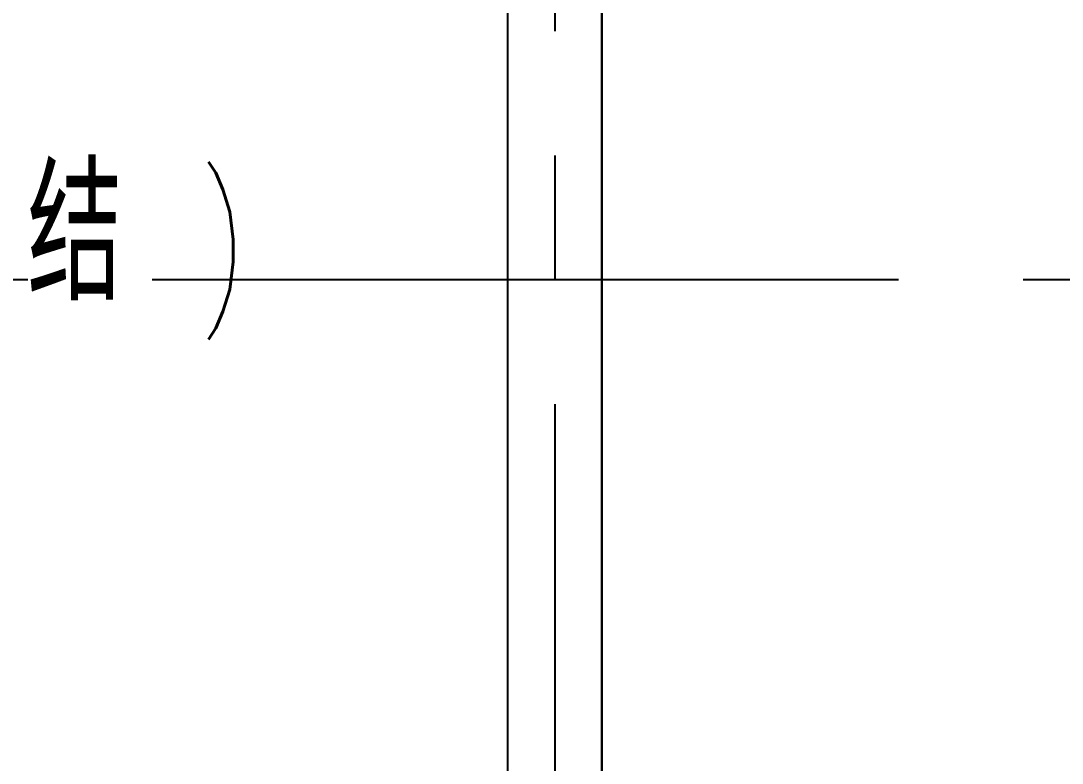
# Model space of a CAD drawing. Extents: x 296441 to 853063, y 459050 to 1117990.
# Drawn here: x 628335 to 630993, y 569892 to 571787 of the extents above; entities that cross this region are included whole.
import ezdxf

# ---------------------------------------------------------------- set-up
doc = ezdxf.new("R2010")
doc.units = 0
doc.header["$LTSCALE"] = 1000
doc.linetypes.add('14-GRID$0$CENTER2', pattern=[28.575, 19.05, -3.175, 3.175, -3.175])
for name, color, linetype in [('14-GRID$0$G-GRID', 9, '14-GRID$0$CENTER2'), ('E2-E3-FL03$0$A-WALL', 1, 'Continuous'), ('E2-E3-FL03$0$E1-FL03$0$A-WALL', 1, 'Continuous'), ('E_OTHER', 7, 'Continuous'), ('PUB_TEXT', 7, 'Continuous')]:
    doc.layers.add(name, color=color, linetype=linetype)
doc.styles.add('_TCH_DIM', font='SIMPLEX', dxfattribs={"bigfont": 'GBCBIG'})
doc.styles.add('E2-E3-FL03$0$E1-FL03$0$Standard', font='')
doc.styles.get('E2-E3-FL03$0$E1-FL03$0$Standard').set_extended_font_data('SimSun')

# ---------------------------------------------------------------- blocks, each defined once
blk = doc.blocks.new('GGGGW23')
at = {"layer": 'E2-E3-FL03$0$A-WALL'}
blk.add_lwpolyline([(926807.2, 398687.7), (926807.2, 394727.7)], dxfattribs=at)
at = {"layer": 'E2-E3-FL03$0$E1-FL03$0$A-WALL'}
blk.add_line((926807.2, 394727.7), (926807.2, 398687.7), dxfattribs=at)
at = {"style": 'E2-E3-FL03$0$E1-FL03$0$Standard', "flags": 9}
for tag in ['YSIZE', 'XSIZE']:
    blk.add_attdef(tag, (931417.2, 404207.7, 0), '', height=0.5, rotation=90, dxfattribs=at)
blk = doc.blocks.new('555Y')
at = {"layer": 'E2-E3-FL03$0$A-WALL'}
blk.add_lwpolyline([(667283.9, 86343.4), (667283.9, 90303.4)], dxfattribs=at)
at = {"layer": 'E2-E3-FL03$0$E1-FL03$0$A-WALL'}
blk.add_line((667283.9, 86343.4), (667283.9, 90303.4), dxfattribs=at)
at = {"style": 'E2-E3-FL03$0$E1-FL03$0$Standard', "text_generation_flag": 4, "flags": 9}
for tag in ['XSIZE', 'YSIZE']:
    blk.add_attdef(tag, (662673.9, 95823.4, 0), '', height=0.5, rotation=90, dxfattribs=at)
blk = doc.blocks.new('GG34')
at = {"layer": 'PUB_TEXT', "style": '_TCH_DIM'}
blk.add_text('结', height=337.6, dxfattribs=at).set_placement((828796.4, 413738.7))
at = {"layer": 'PUB_TEXT', "style": '_TCH_DIM', "width": 0.705882}
blk.add_text(')', height=297.5, dxfattribs=at).set_placement((829232.2, 413738.7))

msp = doc.modelspace()

# ---------------------------------------------------------------- linework, layer by layer
at = {"layer": '14-GRID$0$G-GRID', "color": 8, "ltscale": 0.1}
for p, q in [((629698.5, 590811), (629698.5, 558052.5)), ((620098.5, 571127.2), (674432.5, 571127.2))]:
    msp.add_line(p, q, dxfattribs=at)

# ---------------------------------------------------------------- block references
at = {"layer": 'E_OTHER'}
for name, p in [('GG34', (-200444.3, 157334.5, 0)), ('555Y', (-37705.4, 481903.8)), ('GGGGW23', (-296988.8, 173519.5))]:
    msp.add_blockref(name, p, dxfattribs=at)

doc.saveas('drawing.dxf')
